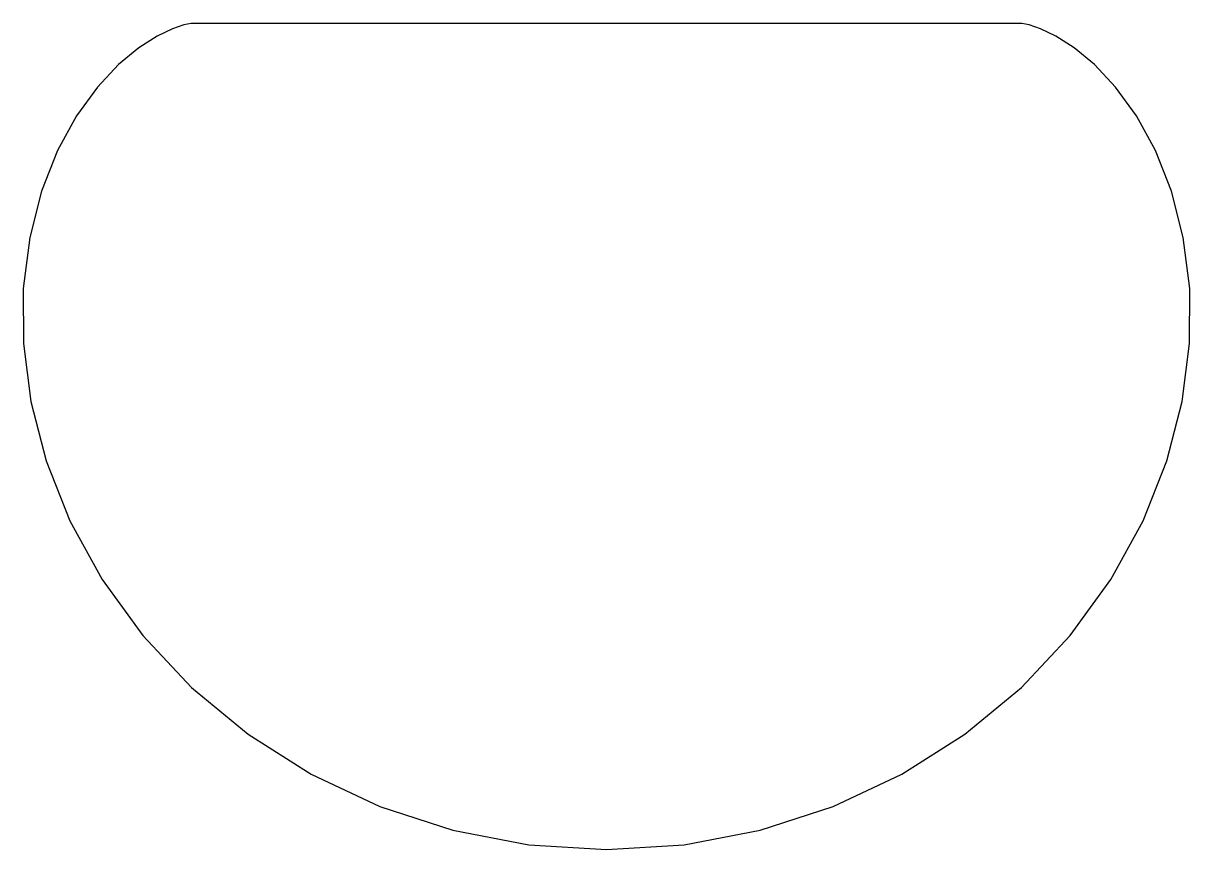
# Model space of a CAD drawing. Extents: x -2.82 to 2.82, y -4 to 0.
import ezdxf

# ---------------------------------------------------------------- set-up
doc = ezdxf.new("R2010")
doc.units = 0
doc.layers.add('ROTOR', color=1, linetype='continuous')

msp = doc.modelspace()

# ---------------------------------------------------------------- linework, layer by layer
at = {"layer": 'ROTOR'}
for p, q in [((-2, 0), (-2.0118, -0.001)), ((-1.9961, 0), (-2, 0)), ((-1.9842, 0), (-1.9961, 0)), ((-1.9646, 0), (-1.9842, 0)), ((-1.9372, 0), (-1.9646, 0)), ((-1.9021, 0), (-1.9372, 0)), ((-1.8596, 0), (-1.9021, 0)), ((-1.8097, 0), (-1.8596, 0)), ((-1.7526, 0), (-1.8097, 0)), ((-1.6887, 0), (-1.7526, 0)), ((-1.618, 0), (-1.6887, 0)), ((-1.541, 0), (-1.618, 0)), ((-1.4579, 0), (-1.541, 0)), ((-1.3691, 0), (-1.4579, 0)), ((-1.2748, 0), (-1.3691, 0)), ((-1.1756, 0), (-1.2748, 0)), ((-1.0717, 0), (-1.1756, 0)), ((-0.9635, 0), (-1.0717, 0)), ((-0.8516, 0), (-0.9635, 0)), ((-0.7362, 0), (-0.8516, 0)), ((-0.618, 0), (-0.7362, 0)), ((-0.4974, 0), (-0.618, 0)), ((-0.3748, 0), (-0.4974, 0)), ((-0.2507, 0), (-0.3748, 0)), ((-0.1256, 0), (-0.2507, 0)), ((0, 0), (-0.1256, 0)), ((0.1256, 0), (0, 0)), ((0.2507, 0), (0.1256, 0)), ((0.3748, 0), (0.2507, 0)), ((0.4974, 0), (0.3748, 0)), ((0.618, 0), (0.4974, 0)), ((0.7362, 0), (0.618, 0)), ((0.8516, 0), (0.7362, 0)), ((0.9635, 0), (0.8516, 0)), ((1.0717, 0), (0.9635, 0)), ((1.1756, 0), (1.0717, 0)), ((1.2748, 0), (1.1756, 0)), ((1.3691, 0), (1.2748, 0)), ((1.4579, 0), (1.3691, 0)), ((1.541, 0), (1.4579, 0)), ((1.618, 0), (1.541, 0)), ((1.6887, 0), (1.618, 0)), ((1.7526, 0), (1.6887, 0)), ((1.8097, 0), (1.7526, 0)), ((1.8596, 0), (1.8097, 0)), ((1.9021, 0), (1.8596, 0)), ((1.9372, 0), (1.9021, 0)), ((1.9646, 0), (1.9372, 0)), ((1.9842, 0), (1.9646, 0)), ((1.9961, 0), (1.9842, 0)), ((2, 0), (1.9961, 0)), ((-2.1025, -0.0263), (-2.1768, -0.0615)), ((-2.0466, -0.0079), (-2.1025, -0.0263)), ((-2.0118, -0.001), (-2.0466, -0.0079)), ((2.0118, -0.001), (2, 0)), ((2.0466, -0.0079), (2.0118, -0.001)), ((2.1025, -0.0263), (2.0466, -0.0079)), ((2.1768, -0.0615), (2.1025, -0.0263)), ((-2.1768, -0.0615), (-2.2654, -0.118)), ((2.2654, -0.118), (2.1768, -0.0615)), ((-2.2654, -0.118), (-2.3636, -0.1995)), ((2.3636, -0.1995), (2.2654, -0.118)), ((-2.3636, -0.1995), (-2.4658, -0.3088)), ((2.4658, -0.3088), (2.3636, -0.1995)), ((-2.4658, -0.3088), (-2.5661, -0.4472)), ((2.5661, -0.4472), (2.4658, -0.3088)), ((-2.5661, -0.4472), (-2.6583, -0.6154)), ((2.6583, -0.6154), (2.5661, -0.4472)), ((-2.6583, -0.6154), (-2.7361, -0.8123)), ((2.7361, -0.8123), (2.6583, -0.6154)), ((-2.7361, -0.8123), (-2.7933, -1.036)), ((2.7933, -1.036), (2.7361, -0.8123)), ((-2.7933, -1.036), (-2.8243, -1.2831)), ((2.8243, -1.2831), (2.7933, -1.036)), ((-2.8243, -1.2831), (-2.8242, -1.5495)), ((2.8242, -1.5495), (2.8243, -1.2831)), ((-2.8242, -1.5495), (-2.7886, -1.8298)), ((2.7886, -1.8298), (2.8242, -1.5495)), ((-2.7886, -1.8298), (-2.7144, -2.118)), ((2.7144, -2.118), (2.7886, -1.8298)), ((-2.7144, -2.118), (-2.5996, -2.4077)), ((2.5996, -2.4077), (2.7144, -2.118)), ((-2.5996, -2.4077), (-2.4433, -2.6917)), ((2.4433, -2.6917), (2.5996, -2.4077)), ((-2.4433, -2.6917), (-2.2459, -2.9632)), ((2.2459, -2.9632), (2.4433, -2.6917)), ((-2.2459, -2.9632), (-2.0092, -3.2151)), ((2.0092, -3.2151), (2.2459, -2.9632)), ((-2.0092, -3.2151), (-1.7361, -3.441)), ((1.7361, -3.441), (2.0092, -3.2151)), ((-1.7361, -3.441), (-1.4306, -3.6347)), ((1.4306, -3.6347), (1.7361, -3.441)), ((-1.4306, -3.6347), (-1.098, -3.7912)), ((1.098, -3.7912), (1.4306, -3.6347)), ((-1.098, -3.7912), (-0.7441, -3.9061)), ((0.7441, -3.9061), (1.098, -3.7912)), ((-0.7441, -3.9061), (-0.3758, -3.9764)), ((0.3758, -3.9764), (0.7441, -3.9061)), ((-0.3758, -3.9764), (0, -4)), ((0, -4), (0.3758, -3.9764))]:
    msp.add_line(p, q, dxfattribs=at)

doc.saveas('drawing.dxf')
